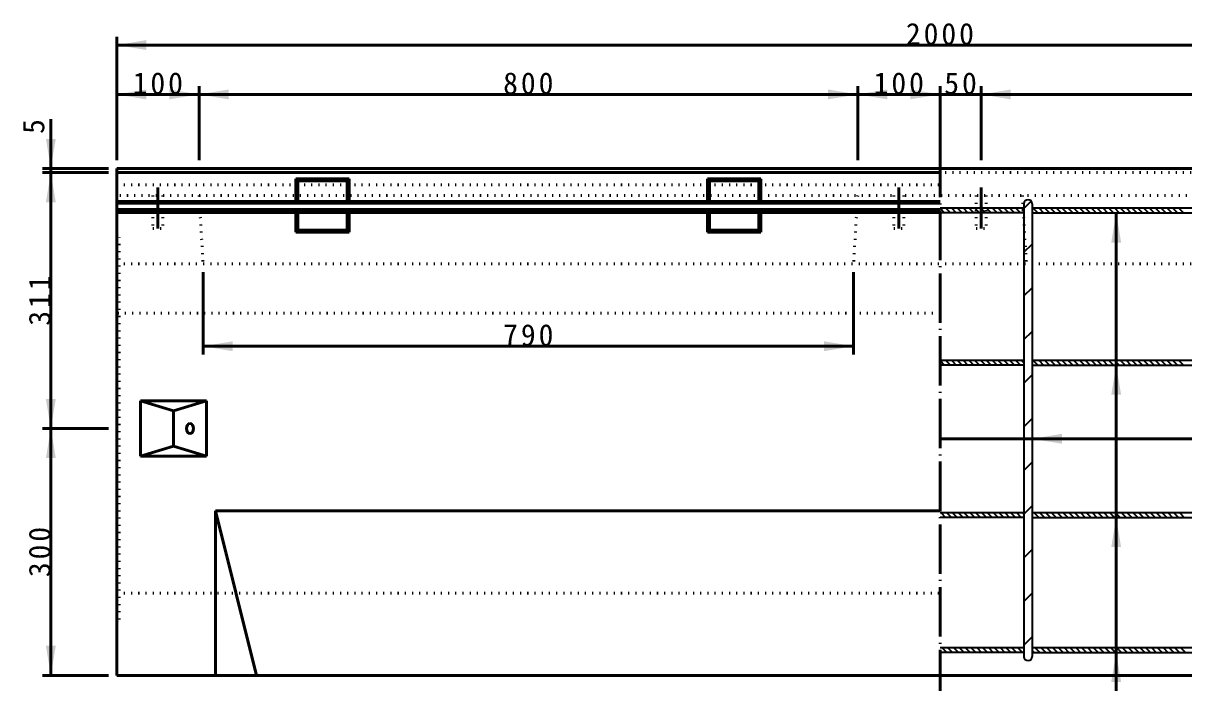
# Model space of a CAD drawing. Units: millimetres, scale not verified. Extents: x -2102 to 2102, y -1485 to 1485.
# Drawn here: x -280 to 1130, y -561 to 240 of the extents above; entities that cross this region are included whole.
import ezdxf
from ezdxf.enums import TextEntityAlignment as Align

# ---------------------------------------------------------------- set-up
doc = ezdxf.new("R2010")
doc.units = ezdxf.units.MM
doc.header["$LTSCALE"] = 5
doc.linetypes.add('DOTTED', pattern=[1.75, 0.25, -1.5])
doc.linetypes.add('LONG_DASHED_DOTTED', pattern=[15.25, 12, -1.5, 0.25, -1.5])
doc.layers.add('0-0_V-nasSTD', color=7, linetype='Continuous', lineweight=35)
doc.layers.add('0-1_0', color=7, linetype='Continuous', lineweight=50)
doc.styles.add('ＭＳ ゴシック', font='')
doc.styles.get('ＭＳ ゴシック').set_extended_font_data('MS Gothic')

msp = doc.modelspace()

# ---------------------------------------------------------------- linework, layer by layer
at = {"layer": '0-0_V-nasSTD', "linetype": 'LONG_DASHED_DOTTED', "lineweight": 50}
for p, q in [((833.5, 88.887), (833.5, -577.113)), ((-116.5, 40.887), (-116.5, -9.113)), ((783.5, 40.887), (783.5, -9.113)), ((883.5, 40.887), (883.5, -9.113))]:
    msp.add_line(p, q, dxfattribs=at)
at = {"layer": '0-0_V-nasSTD', "lineweight": 50}
for p, q in [((-166.5, 63.887), (-166.5, -552.113)), ((-166.5, 63.887), (1833.5, 63.887)), ((-166.5, 58.887), (833.5, 58.887)), ((51.2, 51.187), (115.8, 51.187)), ((51.2, 51.187), (53.5, 48.887)), ((51.2, 51.187), (51.2, 23.902)), ((53.5, 48.887), (113.5, 48.887)), ((53.5, 48.887), (53.5, 23.902)), ((113.5, 48.887), (115.8, 51.187)), ((113.5, 48.887), (113.5, 23.902)), ((115.8, 51.187), (115.8, 23.902)), ((551.2, 51.187), (615.8, 51.187)), ((551.2, 51.187), (553.5, 48.887)), ((551.2, 51.187), (551.2, 23.902)), ((553.5, 48.887), (613.5, 48.887)), ((553.5, 48.887), (553.5, 23.902)), ((613.5, 48.887), (615.8, 51.187)), ((613.5, 48.887), (613.5, 23.902)), ((615.8, 51.187), (615.8, 23.902)), ((-166.5, 23.902), (833.5, 23.902)), ((-166.5, 21.887), (833.5, 21.887)), ((-166.5, 13.887), (833.5, 13.887)), ((-166.5, 10.528), (833.5, 10.528)), ((51.2, 10.528), (51.2, -13.413)), ((53.5, 10.528), (53.5, -11.113)), ((113.5, 10.528), (113.5, -11.113)), ((115.8, 10.528), (115.8, -13.413)), ((551.2, 10.528), (551.2, -13.413)), ((553.5, 10.528), (553.5, -11.113)), ((613.5, 10.528), (613.5, -11.113)), ((615.8, 10.528), (615.8, -13.413)), ((1047.5, -635.16), (1047.5, 9.887)), ((51.2, -13.413), (53.5, -11.113)), ((51.2, -13.413), (115.8, -13.413)), ((53.5, -11.113), (113.5, -11.113)), ((113.5, -11.113), (115.8, -13.413)), ((551.2, -13.413), (553.5, -11.113)), ((551.2, -13.413), (615.8, -13.413)), ((553.5, -11.113), (613.5, -11.113)), ((613.5, -11.113), (615.8, -13.413)), ((-137.5, -218.613), (-137.5, -285.613)), ((-137.5, -218.613), (-57.5, -218.613)), ((-57.5, -218.613), (-57.5, -285.613)), ((-97.5, -230.613), (-97.5, -273.613)), ((1933.5, -264.613), (833.5, -264.613)), ((-137.5, -285.613), (-57.5, -285.613)), ((-46.5, -352.113), (-46.5, -552.113)), ((-46.5, -352.113), (833.5, -352.113)), ((-46.5, -352.113), (3.5, -552.113)), ((-166.5, -552.113), (1833.5, -552.113))]:
    msp.add_line(p, q, dxfattribs=at)
at = {"layer": '0-0_V-nasSTD', "linetype": 'DOTTED', "lineweight": 50}
for p, q in [((-166.5, 58.887), (1833.5, 58.887)), ((-166.5, 58.887), (572, 58.887)), ((-166.5, 43.887), (833.5, 43.887)), ((1833.5, 30.887), (-166.5, 30.887)), ((-122.5, 30.887), (-122.5, -9.113)), ((-110.5, 30.887), (-110.5, -9.113)), ((-66.5, 30.887), (-61.5, -52.113)), ((733.5, 30.887), (728.5, -52.113)), ((777.5, 30.887), (777.5, -9.113)), ((789.5, 30.887), (789.5, -9.113)), ((877.5, 30.887), (877.5, -9.113)), ((889.5, 30.887), (889.5, -9.113)), ((933.5, 30.887), (938.5, -52.113)), ((-122.5, -9.113), (-110.5, -9.113)), ((777.5, -9.113), (789.5, -9.113)), ((877.5, -9.113), (889.5, -9.113)), ((-166.5, -18.113), (-163.5, -20.113)), ((-163.5, -484.113), (-163.5, -20.113)), ((-166.5, -42.113), (-163.5, -40.113)), ((-166.5, -52.113), (1833.5, -52.113)), ((833.5, -112.113), (-166.5, -112.113)), ((-166.5, -452.113), (833.5, -452.113)), ((-166.5, -462.113), (-163.5, -464.113)), ((-166.5, -486.113), (-163.5, -484.113))]:
    msp.add_line(p, q, dxfattribs=at)
at = {"layer": '0-0_V-nasSTD'}
for p, q in [((833.5, 15.887), (935.5, 15.887)), ((833.5, 15.544), (839.158, 9.887)), ((840.229, 15.887), (846.229, 9.887)), ((847.3, 15.887), (853.3, 9.887)), ((854.371, 15.887), (860.371, 9.887)), ((861.442, 15.887), (867.442, 9.887)), ((868.513, 15.887), (874.513, 9.887)), ((875.584, 15.887), (881.584, 9.887)), ((882.655, 15.887), (888.655, 9.887)), ((889.726, 15.887), (895.726, 9.887)), ((896.797, 15.887), (902.797, 9.887)), ((903.868, 15.887), (909.868, 9.887)), ((910.939, 15.887), (916.939, 9.887)), ((918.01, 15.887), (924.01, 9.887)), ((925.081, 15.887), (931.081, 9.887)), ((932.152, 15.887), (935.5, 12.539)), ((935.5, 15.078), (944.417, 23.995)), ((935.5, 20.887), (935.5, -529.113)), ((945.5, 20.887), (945.5, -529.113)), ((945.5, 15.887), (1149.5, 15.887)), ((946.295, 15.887), (952.295, 9.887)), ((953.366, 15.887), (959.366, 9.887)), ((960.437, 15.887), (966.437, 9.887)), ((967.508, 15.887), (973.508, 9.887)), ((974.579, 15.887), (980.579, 9.887)), ((981.65, 15.887), (987.65, 9.887)), ((988.721, 15.887), (994.721, 9.887)), ((995.792, 15.887), (1001.792, 9.887)), ((1002.863, 15.887), (1008.863, 9.887)), ((1009.934, 15.887), (1015.934, 9.887)), ((1017.005, 15.887), (1023.005, 9.887)), ((1024.076, 15.887), (1030.076, 9.887)), ((1031.147, 15.887), (1037.147, 9.887)), ((1038.218, 15.887), (1044.218, 9.887)), ((1045.29, 15.887), (1051.29, 9.887)), ((1052.361, 15.887), (1058.361, 9.887)), ((1059.432, 15.887), (1065.432, 9.887)), ((1066.503, 15.887), (1072.503, 9.887)), ((1073.574, 15.887), (1079.574, 9.887)), ((1080.645, 15.887), (1086.645, 9.887)), ((1087.716, 15.887), (1093.716, 9.887)), ((1094.787, 15.887), (1100.787, 9.887)), ((1101.858, 15.887), (1107.858, 9.887)), ((1108.929, 15.887), (1114.929, 9.887)), ((1116, 15.887), (1122, 9.887)), ((1123.071, 15.887), (1129.071, 9.887)), ((935.5, 9.887), (833.5, 9.887)), ((945.5, 9.887), (1149.5, 9.887)), ((935.5, -37.955), (945.5, -27.955)), ((935.5, -90.988), (945.5, -80.988)), ((935.5, -144.021), (945.5, -134.021)), ((833.5, -169.113), (935.5, -169.113)), ((840.229, -169.113), (846.229, -175.113)), ((847.3, -169.113), (853.3, -175.113)), ((854.371, -169.113), (860.371, -175.113)), ((861.442, -169.113), (867.442, -175.113)), ((868.513, -169.113), (874.513, -175.113)), ((875.584, -169.113), (881.584, -175.113)), ((882.655, -169.113), (888.655, -175.113)), ((889.726, -169.113), (895.726, -175.113)), ((896.797, -169.113), (902.797, -175.113)), ((903.868, -169.113), (909.868, -175.113)), ((910.939, -169.113), (916.939, -175.113)), ((918.01, -169.113), (924.01, -175.113)), ((925.081, -169.113), (931.081, -175.113)), ((932.152, -169.113), (935.5, -172.461)), ((945.5, -169.113), (1149.5, -169.113)), ((946.295, -169.113), (952.295, -175.113)), ((953.366, -169.113), (959.366, -175.113)), ((960.437, -169.113), (966.437, -175.113)), ((967.508, -169.113), (973.508, -175.113)), ((974.579, -169.113), (980.579, -175.113)), ((981.65, -169.113), (987.65, -175.113)), ((988.721, -169.113), (994.721, -175.113)), ((995.792, -169.113), (1001.792, -175.113)), ((1002.863, -169.113), (1008.863, -175.113)), ((1009.934, -169.113), (1015.934, -175.113)), ((1017.005, -169.113), (1023.005, -175.113)), ((1024.076, -169.113), (1030.076, -175.113)), ((1031.147, -169.113), (1037.147, -175.113)), ((1038.218, -169.113), (1044.218, -175.113)), ((1045.29, -169.113), (1051.29, -175.113)), ((1052.361, -169.113), (1058.361, -175.113)), ((1059.432, -169.113), (1065.432, -175.113)), ((1066.503, -169.113), (1072.503, -175.113)), ((1073.574, -169.113), (1079.574, -175.113)), ((1080.645, -169.113), (1086.645, -175.113)), ((1087.716, -169.113), (1093.716, -175.113)), ((1094.787, -169.113), (1100.787, -175.113)), ((1101.858, -169.113), (1107.858, -175.113)), ((1108.929, -169.113), (1114.929, -175.113)), ((1116, -169.113), (1122, -175.113)), ((1123.071, -169.113), (1129.071, -175.113)), ((833.5, -169.456), (839.158, -175.113)), ((935.5, -175.113), (833.5, -175.113)), ((945.5, -175.113), (1149.5, -175.113)), ((935.5, -197.054), (945.5, -187.054)), ((935.5, -250.087), (945.5, -240.087)), ((935.5, -303.12), (945.5, -293.12)), ((935.5, -356.153), (945.5, -346.153)), ((833.5, -354.113), (935.5, -354.113)), ((935.5, -360.113), (833.5, -360.113)), ((834.31, -354.113), (840.31, -360.113)), ((841.381, -354.113), (847.381, -360.113)), ((848.452, -354.113), (854.452, -360.113)), ((855.523, -354.113), (861.523, -360.113)), ((862.594, -354.113), (868.594, -360.113)), ((869.665, -354.113), (875.665, -360.113)), ((876.736, -354.113), (882.736, -360.113)), ((883.807, -354.113), (889.807, -360.113)), ((890.878, -354.113), (896.878, -360.113)), ((897.949, -354.113), (903.949, -360.113)), ((905.02, -354.113), (911.02, -360.113)), ((912.092, -354.113), (918.092, -360.113)), ((919.163, -354.113), (925.163, -360.113)), ((926.234, -354.113), (932.234, -360.113)), ((933.305, -354.113), (935.5, -356.309)), ((945.5, -354.113), (1149.5, -354.113)), ((945.5, -359.238), (946.376, -360.113)), ((945.5, -360.113), (1149.5, -360.113)), ((947.447, -354.113), (953.447, -360.113)), ((954.518, -354.113), (960.518, -360.113)), ((961.589, -354.113), (967.589, -360.113)), ((968.66, -354.113), (974.66, -360.113)), ((975.731, -354.113), (981.731, -360.113)), ((982.802, -354.113), (988.802, -360.113)), ((989.873, -354.113), (995.873, -360.113)), ((996.944, -354.113), (1002.944, -360.113)), ((1004.015, -354.113), (1010.015, -360.113)), ((1011.086, -354.113), (1017.086, -360.113)), ((1018.158, -354.113), (1024.158, -360.113)), ((1025.229, -354.113), (1031.229, -360.113)), ((1032.3, -354.113), (1038.3, -360.113)), ((1039.371, -354.113), (1045.371, -360.113)), ((1046.442, -354.113), (1052.442, -360.113)), ((1053.513, -354.113), (1059.513, -360.113)), ((1060.584, -354.113), (1066.584, -360.113)), ((1067.655, -354.113), (1073.655, -360.113)), ((1074.726, -354.113), (1080.726, -360.113)), ((1081.797, -354.113), (1087.797, -360.113)), ((1088.868, -354.113), (1094.868, -360.113)), ((1095.939, -354.113), (1101.939, -360.113)), ((1103.01, -354.113), (1109.01, -360.113)), ((1110.081, -354.113), (1116.081, -360.113)), ((1117.152, -354.113), (1123.152, -360.113)), ((1124.224, -354.113), (1130.224, -360.113)), ((935.5, -409.186), (945.5, -399.186)), ((935.5, -462.219), (945.5, -452.219)), ((935.5, -515.252), (945.5, -505.252)), ((833.5, -518.113), (935.5, -518.113)), ((835.675, -518.113), (841.675, -524.113)), ((842.746, -518.113), (848.746, -524.113)), ((849.817, -518.113), (855.817, -524.113)), ((856.888, -518.113), (862.888, -524.113)), ((863.959, -518.113), (869.959, -524.113)), ((871.031, -518.113), (877.031, -524.113)), ((878.102, -518.113), (884.102, -524.113)), ((885.173, -518.113), (891.173, -524.113)), ((892.244, -518.113), (898.244, -524.113)), ((899.315, -518.113), (905.315, -524.113)), ((906.386, -518.113), (912.386, -524.113)), ((913.457, -518.113), (919.457, -524.113)), ((920.528, -518.113), (926.528, -524.113)), ((927.599, -518.113), (933.599, -524.113)), ((934.67, -518.113), (935.5, -518.943)), ((945.5, -518.113), (1149.5, -518.113)), ((948.812, -518.113), (954.812, -524.113)), ((955.883, -518.113), (961.883, -524.113)), ((962.954, -518.113), (968.954, -524.113)), ((970.025, -518.113), (976.025, -524.113)), ((977.097, -518.113), (983.097, -524.113)), ((984.168, -518.113), (990.168, -524.113)), ((991.239, -518.113), (997.239, -524.113)), ((998.31, -518.113), (1004.31, -524.113)), ((1005.381, -518.113), (1011.381, -524.113)), ((1012.452, -518.113), (1018.452, -524.113)), ((1019.523, -518.113), (1025.523, -524.113)), ((1026.594, -518.113), (1032.594, -524.113)), ((1033.665, -518.113), (1039.665, -524.113)), ((1040.736, -518.113), (1046.736, -524.113)), ((1047.807, -518.113), (1053.807, -524.113)), ((1054.878, -518.113), (1060.878, -524.113)), ((1061.949, -518.113), (1067.949, -524.113)), ((1069.02, -518.113), (1075.02, -524.113)), ((1076.092, -518.113), (1082.092, -524.113)), ((1083.163, -518.113), (1089.163, -524.113)), ((1090.234, -518.113), (1096.234, -524.113)), ((1097.305, -518.113), (1103.305, -524.113)), ((1104.376, -518.113), (1110.376, -524.113)), ((1111.447, -518.113), (1117.447, -524.113)), ((1118.518, -518.113), (1124.518, -524.113)), ((1125.589, -518.113), (1131.589, -524.113)), ((833.5, -523.009), (834.604, -524.113)), ((935.5, -524.113), (833.5, -524.113)), ((945.5, -521.872), (947.741, -524.113)), ((945.5, -523.74), (945.873, -524.113)), ((945.5, -524.113), (1149.5, -524.113))]:
    msp.add_line(p, q, dxfattribs=at)
at = {"layer": '0-0_V-nasSTD', "lineweight": 50}
for points in [[(-137.5, -218.613), (-97.5, -230.613), (-57.5, -218.613)], [(-137.5, -285.613), (-97.5, -273.613), (-57.5, -285.613)]]:
    msp.add_lwpolyline(points, dxfattribs=at)
at = {"layer": '0-0_V-nasSTD'}
for centre, start, end in [((940.5, 20.887), 0, 180), ((940.5, -529.113), 180, 0)]:
    msp.add_arc(centre, 5, start, end, dxfattribs=at)
at = {"layer": '0-0_V-nasSTD', "lineweight": 50}
msp.add_ellipse((-77.5, -252.113), major_axis=(0, 6), ratio=0.707107, dxfattribs=at)
at = {"layer": '0-0_V-nasSTD'}
for points in [[(-166.5, 213.887), (-130.5, 207.887), (-130.5, 219.887)], [(-166.5, 153.887), (-130.5, 147.887), (-130.5, 159.887)], [(-102.5, 147.887), (-102.5, 159.887), (-66.5, 153.887)], [(-66.5, 153.887), (-30.5, 147.887), (-30.5, 159.887)], [(697.5, 147.887), (697.5, 159.887), (733.5, 153.887)], [(733.5, 153.887), (769.5, 147.887), (769.5, 159.887)], [(797.5, 147.887), (797.5, 159.887), (833.5, 153.887)], [(883.5, 153.887), (919.5, 147.887), (919.5, 159.887)], [(-252.5, 99.887), (-246.5, 63.887), (-240.5, 99.887)], [(-252.5, 22.887), (-246.5, 58.887), (-240.5, 22.887)], [(1041.5, -26.113), (1047.5, 9.887), (1053.5, -26.113)], [(-61.5, -152.113), (-25.5, -158.113), (-25.5, -146.113)], [(692.5, -158.113), (692.5, -146.113), (728.5, -152.113)], [(1041.5, -211.113), (1047.5, -175.113), (1053.5, -211.113)], [(-252.5, -216.113), (-246.5, -252.113), (-240.5, -216.113)], [(-252.5, -288.113), (-246.5, -252.113), (-240.5, -288.113)], [(945.5, -264.613), (981.5, -270.613), (981.5, -258.613)], [(1041.5, -396.113), (1047.5, -360.113), (1053.5, -396.113)], [(-252.5, -516.113), (-246.5, -552.113), (-240.5, -516.113)], [(1041.5, -560.113), (1047.5, -524.113), (1053.5, -560.113)]]:
    msp.add_solid(points, dxfattribs=at)
at = {"layer": '0-1_0'}
for p, q in [((-166.5, 73.887), (-166.5, 223.887)), ((-166.5, 213.887), (1833.5, 213.887)), ((-66.5, 73.887), (-66.5, 163.887)), ((733.5, 73.887), (733.5, 163.887)), ((833.5, 73.887), (833.5, 163.887)), ((883.5, 73.887), (883.5, 163.887)), ((-166.5, 153.887), (-66.5, 153.887)), ((-66.5, 153.887), (733.5, 153.887)), ((733.5, 153.887), (833.5, 153.887)), ((833.5, 153.887), (883.5, 153.887)), ((883.5, 153.887), (1783.5, 153.887)), ((-246.5, 123.887), (-246.5, 63.887)), ((-176.5, 63.887), (-256.5, 63.887)), ((-176.5, 58.887), (-256.5, 58.887)), ((-246.5, 58.887), (-246.5, 63.887)), ((-61.5, -62.113), (-61.5, -162.113)), ((728.5, -62.113), (728.5, -162.113)), ((-61.5, -152.113), (728.5, -152.113)), ((-176.5, -252.113), (-256.5, -252.113)), ((-176.5, -552.113), (-256.5, -552.113))]:
    msp.add_line(p, q, dxfattribs=at)
msp.add_lwpolyline([(-246.5, -552.113), (-246.5, -252.113), (-246.5, 58.887)], dxfattribs=at)

# ---------------------------------------------------------------- texts
at = {"layer": '0-0_V-nasSTD', "style": 'ＭＳ ゴシック'}
msp.add_text('5', height=26.39, rotation=90, dxfattribs=at).set_placement((-246.5, 105.887), align=Align.BOTTOM_LEFT)
at = {"layer": '0-0_V-nasSTD', "char_height": 26.39, "attachment_point": 7, "style": 'ＭＳ ゴシック'}
for s, insert in [('\\T1.2;2000', (792.1, 213.887)), ('\\T1.2;100', (-147.1, 153.887)), ('\\T1.2;800', (302.9, 153.887)), ('\\T1.2;100', (752.9, 153.887)), ('\\T1.2;50', (838.7, 153.887)), ('\\T1.2;790', (302.9, -152.113))]:
    msp.add_mtext(s, dxfattribs=dict(at, insert=insert))
at = {"layer": '0-0_V-nasSTD', "char_height": 26.39, "attachment_point": 7, "rotation": 90, "style": 'ＭＳ ゴシック'}
for s, insert in [('\\T1.2;311', (-246.5, -127.213)), ('\\T1.2;300', (-246.5, -432.713))]:
    msp.add_mtext(s, dxfattribs=dict(at, insert=insert))

doc.saveas('drawing.dxf')
